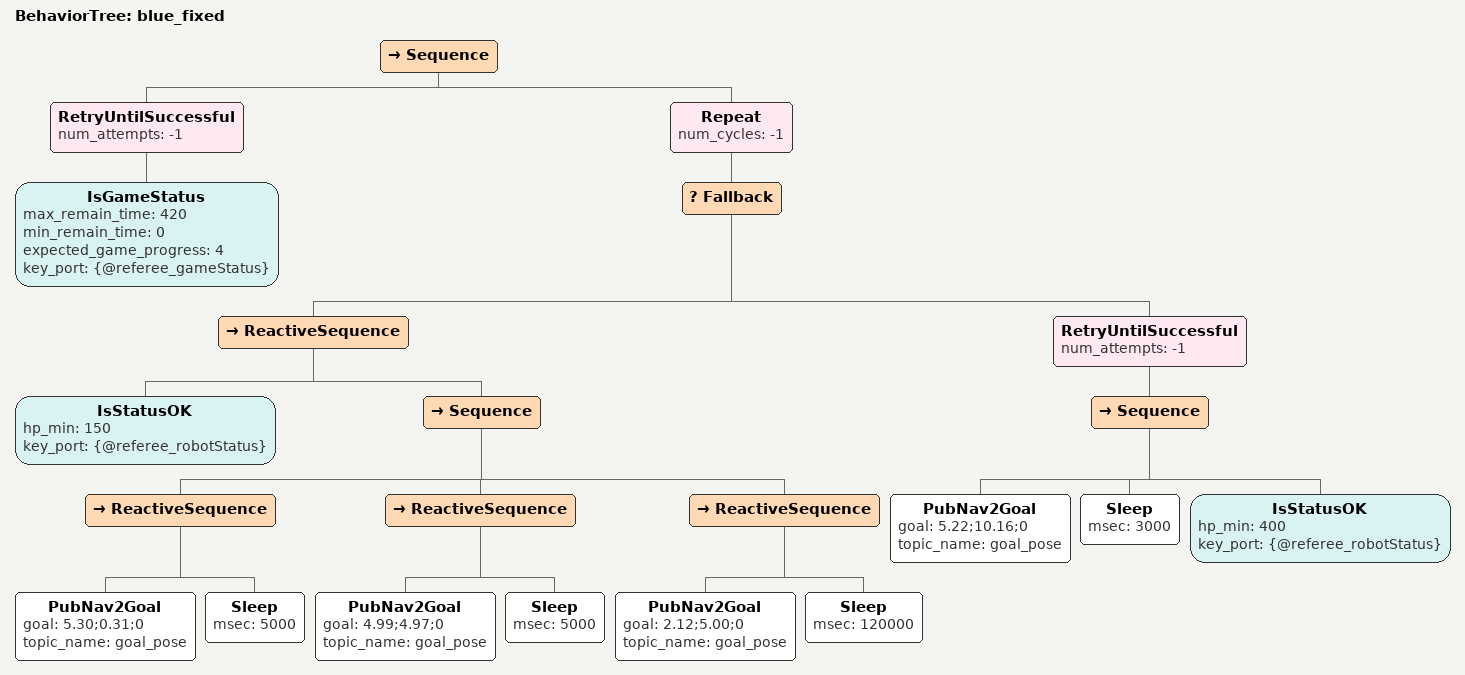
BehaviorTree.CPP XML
<?xml version="1.0" encoding="UTF-8"?>
<root BTCPP_format="4">
  <BehaviorTree ID="blue_fixed">
    <Sequence>
      <RetryUntilSuccessful num_attempts="-1">
        <IsGameStatus max_remain_time="420"
                      min_remain_time="0"
                      expected_game_progress="4"
                      key_port="{@referee_gameStatus}"/>
      </RetryUntilSuccessful>
      <Repeat num_cycles="-1">
        <Fallback>
          <ReactiveSequence>
            <IsStatusOK hp_min="150"
                        key_port="{@referee_robotStatus}"/>
            <Sequence>
              <!-- 第一个点：持续发布直到超时 -->
              <ReactiveSequence>
                <PubNav2Goal goal="5.30;0.31;0"
                             topic_name="goal_pose"/>
                <Sleep msec="5000"/>
              </ReactiveSequence>

              <!-- 第二个点：持续发布直到超时 -->
              <ReactiveSequence>
                <PubNav2Goal goal="4.99;4.97;0"
                             topic_name="goal_pose"/>
                <Sleep msec="5000"/>
              </ReactiveSequence>

              <!-- 第三个点：持续发布直到超时 -->
              <ReactiveSequence>
                <PubNav2Goal goal="2.12;5.00;0"
                             topic_name="goal_pose"/>
                <Sleep msec="120000"/>
              </ReactiveSequence>
            </Sequence>
          </ReactiveSequence>
          <RetryUntilSuccessful num_attempts="-1">
            <Sequence>
              <PubNav2Goal goal="5.22;10.16;0"
                           topic_name="goal_pose"/>
              <Sleep msec="3000"/>
              <IsStatusOK hp_min="400"
                          key_port="{@referee_robotStatus}"/>
            </Sequence>
          </RetryUntilSuccessful>
        </Fallback>
      </Repeat>
    </Sequence>
  </BehaviorTree>
</root>
